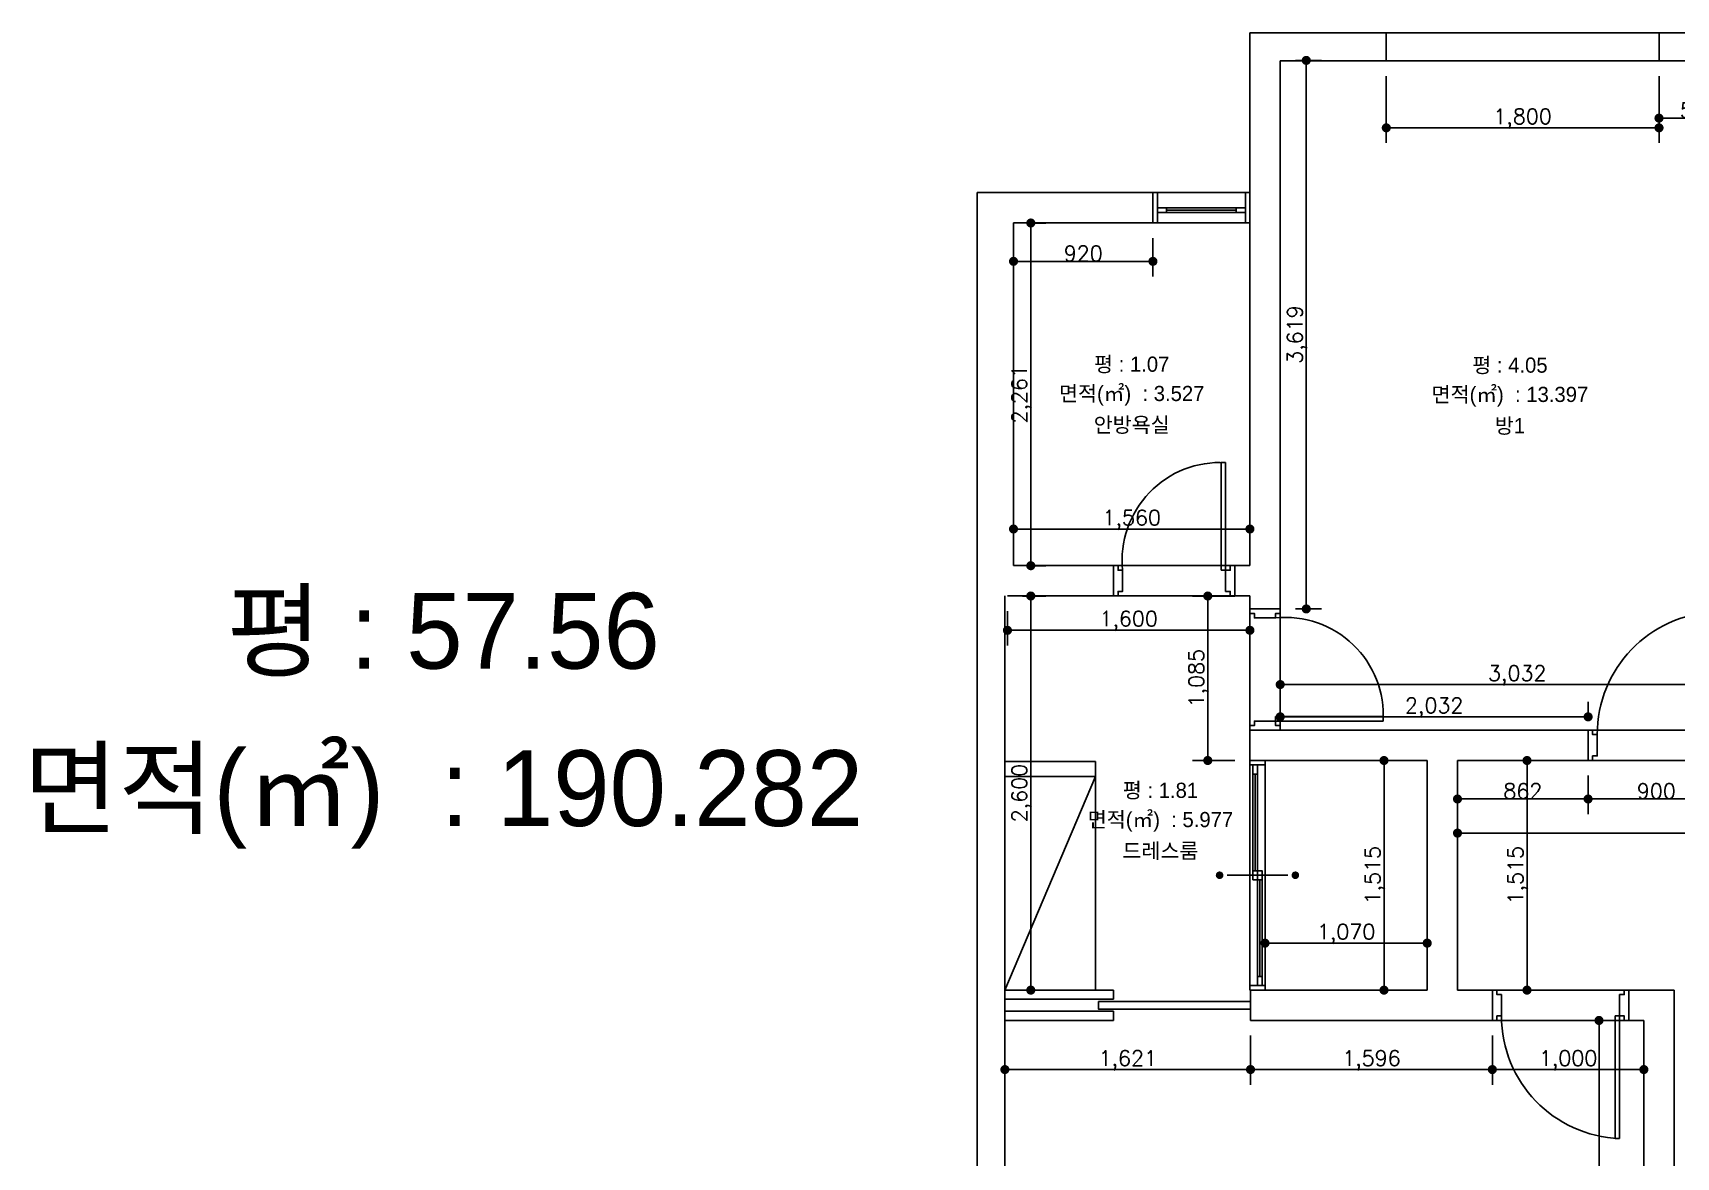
# Model space of a CAD drawing. Header units: inches. Extents: x -53835 to 52744, y -79586 to -50910.
# Drawn here: x -35269 to -24424, y -61230 to -53813 of the extents above; entities that cross this region are included whole.
import ezdxf
from ezdxf.enums import TextEntityAlignment as Align

# ---------------------------------------------------------------- set-up
doc = ezdxf.new("R2010")
doc.units = ezdxf.units.IN
doc.header["$LTSCALE"] = 50
doc.header["$MEASUREMENT"] = 0
for name, color, linetype in [('도면층2', 2, 'Continuous'), ('도면층4', 4, 'Continuous'), ('도면층5', 5, 'Continuous'), ('도면층9', 9, 'Continuous')]:
    doc.layers.add(name, color=color, linetype=linetype)
doc.styles.get("Standard").update_dxf_attribs({"font": 'txt.shx', "bigfont": 'whgtxt.shx'})
doc.styles.add('휴먼엑스포', font='Expo M.ttf')
doc.dimstyles.get("Standard").update_dxf_attribs({"dimscale": 20, "dimtxt": 5, "dimasz": 3, "dimexe": 5, "dimexo": 5, "dimgap": 0.09, "dimtad": 1, "dimdec": 0, "dimzin": 0, "dimdsep": 46, "dimlunit": 6, "dimtxsty": 'Standard', "dimblk": 'DOT', "dimcen": 0.09, "dimadec": 0, "dimazin": 0, "dimtfac": 1, "dimtdec": 0, "dimtix": 1, "dimtofl": 0, "dimtmove": 0, "dimatfit": 3, "dimfxl": 1, "dimtolj": 1, "dimtzin": 0, "dimarcsym": 0})

# ---------------------------------------------------------------- blocks, each defined once
blk = doc.blocks.new('_Dot')
at = {"color": 0, "linetype": 'ByBlock', "lineweight": -2}
blk.add_line((-0.5, 0), (-1, 0), dxfattribs=at)
at = {"color": 0, "linetype": 'ByBlock', "const_width": 0.5}
blk.add_lwpolyline([(-0.25, 0, 1), (0.25, 0, 1)], format="xyb", close=True, dxfattribs=at)
blk = doc.blocks.new('*D29')
at = {"layer": 'Defpoints', "color": 0, "transparency": 16777216}
for p in [(-24437, -60128), (-23964, -60128), (-24437, -64208)]:
    blk.add_point(p, dxfattribs=at)
at = {"layer": '도면층4', "color": 0, "lineweight": -2, "transparency": 16777216}
for p, q in [((-24337, -60128), (-23864, -60128)), ((-23964, -64148), (-23964, -60188)), ((-24337, -64208), (-23864, -64208))]:
    blk.add_line(p, q, dxfattribs=at)
at = {"layer": '도면층4', "color": 0, "lineweight": -2, "transparency": 16777216, "xscale": 60, "yscale": 60, "zscale": 60}
for p, rotation in [((-23964, -60128), 90), ((-23964, -64208), 270)]:
    blk.add_blockref('_Dot', p, dxfattribs=dict(at, rotation=rotation))
at = {"layer": '도면층4', "color": 0, "transparency": 16777216, "insert": (-24024, -62168), "char_height": 100, "attachment_point": 5, "rotation": 90}
blk.add_mtext('\\A1;4,080', dxfattribs=at)
blk = doc.blocks.new('*D30')
at = {"layer": 'Defpoints', "color": 0, "transparency": 16777216}
for p in [(-24933, -60328), (-24637, -60328), (-24637, -64328)]:
    blk.add_point(p, dxfattribs=at)
at = {"layer": '도면층4', "color": 0, "lineweight": -2, "transparency": 16777216}
for p, q in [((-24737, -60328), (-25033, -60328)), ((-24933, -64268), (-24933, -60388)), ((-24737, -64328), (-25033, -64328))]:
    blk.add_line(p, q, dxfattribs=at)
at = {"layer": '도면층4', "color": 0, "lineweight": -2, "transparency": 16777216, "xscale": 60, "yscale": 60, "zscale": 60}
for p, rotation in [((-24933, -60328), 90), ((-24933, -64328), 270)]:
    blk.add_blockref('_Dot', p, dxfattribs=dict(at, rotation=rotation))
at = {"layer": '도면층4', "color": 0, "transparency": 16777216, "insert": (-24993, -62328), "char_height": 100, "attachment_point": 5, "rotation": 90}
blk.add_mtext('\\A1;4,000', dxfattribs=at)
blk = doc.blocks.new('*D32')
at = {"layer": 'Defpoints', "color": 0, "transparency": 16777216}
for p in [(-28854, -60328), (-27233, -60328), (-28854, -60652)]:
    blk.add_point(p, dxfattribs=at)
at = {"layer": '도면층4', "color": 0, "lineweight": -2, "transparency": 16777216}
for p, q in [((-28854, -60428), (-28854, -60752)), ((-27233, -60428), (-27233, -60752)), ((-27293, -60652), (-28794, -60652))]:
    blk.add_line(p, q, dxfattribs=at)
at = {"layer": '도면층4', "color": 0, "lineweight": -2, "transparency": 16777216, "xscale": 60, "yscale": 60, "zscale": 60, "rotation": 180}
blk.add_blockref('_Dot', (-28854, -60652), dxfattribs=at)
at = {"layer": '도면층4', "color": 0, "lineweight": -2, "transparency": 16777216, "xscale": 60, "yscale": 60, "zscale": 60}
blk.add_blockref('_Dot', (-27233, -60652), dxfattribs=at)
at = {"layer": '도면층4', "color": 0, "transparency": 16777216, "insert": (-28043, -60592), "char_height": 100, "attachment_point": 5}
blk.add_mtext('\\A1;1,621', dxfattribs=at)
blk = doc.blocks.new('*D33')
at = {"layer": 'Defpoints', "color": 0, "transparency": 16777216}
for p in [(-27233, -60328), (-25637, -60328), (-25637, -60652)]:
    blk.add_point(p, dxfattribs=at)
at = {"layer": '도면층4', "color": 0, "lineweight": -2, "transparency": 16777216}
for p, q in [((-27233, -60428), (-27233, -60752)), ((-25637, -60428), (-25637, -60752)), ((-27173, -60652), (-25697, -60652))]:
    blk.add_line(p, q, dxfattribs=at)
at = {"layer": '도면층4', "color": 0, "lineweight": -2, "transparency": 16777216, "xscale": 60, "yscale": 60, "zscale": 60, "rotation": 180}
blk.add_blockref('_Dot', (-27233, -60652), dxfattribs=at)
at = {"layer": '도면층4', "color": 0, "lineweight": -2, "transparency": 16777216, "xscale": 60, "yscale": 60, "zscale": 60}
blk.add_blockref('_Dot', (-25637, -60652), dxfattribs=at)
at = {"layer": '도면층4', "color": 0, "transparency": 16777216, "insert": (-26435, -60592), "char_height": 100, "attachment_point": 5}
blk.add_mtext('\\A1;1,596', dxfattribs=at)
blk = doc.blocks.new('*D34')
at = {"layer": 'Defpoints', "color": 0, "transparency": 16777216}
for p in [(-28837, -57528), (-28683, -57528), (-28854, -60128)]:
    blk.add_point(p, dxfattribs=at)
at = {"layer": '도면층4', "color": 0, "lineweight": -2, "transparency": 16777216}
for p, q in [((-28737, -57528), (-28583, -57528)), ((-28683, -60068), (-28683, -57588)), ((-28754, -60128), (-28583, -60128))]:
    blk.add_line(p, q, dxfattribs=at)
at = {"layer": '도면층4', "color": 0, "lineweight": -2, "transparency": 16777216, "xscale": 60, "yscale": 60, "zscale": 60}
for p, rotation in [((-28683, -57528), 90), ((-28683, -60128), 270)]:
    blk.add_blockref('_Dot', p, dxfattribs=dict(at, rotation=rotation))
at = {"layer": '도면층4', "color": 0, "transparency": 16777216, "insert": (-28743, -58828), "char_height": 100, "attachment_point": 5, "rotation": 90}
blk.add_mtext('\\A1;2,600', dxfattribs=at)
blk = doc.blocks.new('*D35')
at = {"layer": 'Defpoints', "color": 0, "transparency": 16777216}
for p in [(-28837, -57528), (-27237, -57528), (-27237, -57754)]:
    blk.add_point(p, dxfattribs=at)
at = {"layer": '도면층4', "color": 0, "lineweight": -2, "transparency": 16777216}
for p, q in [((-28837, -57628), (-28837, -57854)), ((-27237, -57628), (-27237, -57854)), ((-28777, -57754), (-27297, -57754))]:
    blk.add_line(p, q, dxfattribs=at)
at = {"layer": '도면층4', "color": 0, "lineweight": -2, "transparency": 16777216, "xscale": 60, "yscale": 60, "zscale": 60, "rotation": 180}
blk.add_blockref('_Dot', (-28837, -57754), dxfattribs=at)
at = {"layer": '도면층4', "color": 0, "lineweight": -2, "transparency": 16777216, "xscale": 60, "yscale": 60, "zscale": 60}
blk.add_blockref('_Dot', (-27237, -57754), dxfattribs=at)
at = {"layer": '도면층4', "color": 0, "transparency": 16777216, "insert": (-28037, -57693), "char_height": 100, "attachment_point": 5}
blk.add_mtext('\\A1;1,600', dxfattribs=at)
blk = doc.blocks.new('*D36')
at = {"layer": 'Defpoints', "color": 0, "transparency": 16777216}
for p in [(-27137, -59818), (-27137, -60128), (-26067, -60128)]:
    blk.add_point(p, dxfattribs=at)
at = {"layer": '도면층4', "color": 0, "lineweight": -2, "transparency": 16777216}
for p, q in [((-27137, -60028), (-27137, -59718)), ((-26067, -60028), (-26067, -59718)), ((-26127, -59818), (-27077, -59818))]:
    blk.add_line(p, q, dxfattribs=at)
at = {"layer": '도면층4', "color": 0, "lineweight": -2, "transparency": 16777216, "xscale": 60, "yscale": 60, "zscale": 60, "rotation": 180}
blk.add_blockref('_Dot', (-27137, -59818), dxfattribs=at)
at = {"layer": '도면층4', "color": 0, "lineweight": -2, "transparency": 16777216, "xscale": 60, "yscale": 60, "zscale": 60}
blk.add_blockref('_Dot', (-26067, -59818), dxfattribs=at)
at = {"layer": '도면층4', "color": 0, "transparency": 16777216, "insert": (-26602, -59758), "char_height": 100, "attachment_point": 5}
blk.add_mtext('\\A1;1,070', dxfattribs=at)
blk = doc.blocks.new('*D37')
at = {"layer": 'Defpoints', "color": 0, "transparency": 16777216}
for p in [(-26352, -58613), (-26067, -58613), (-26067, -60128)]:
    blk.add_point(p, dxfattribs=at)
at = {"layer": '도면층4', "color": 0, "lineweight": -2, "transparency": 16777216}
for p, q in [((-26167, -58613), (-26452, -58613)), ((-26352, -60068), (-26352, -58673)), ((-26167, -60128), (-26452, -60128))]:
    blk.add_line(p, q, dxfattribs=at)
at = {"layer": '도면층4', "color": 0, "lineweight": -2, "transparency": 16777216, "xscale": 60, "yscale": 60, "zscale": 60}
for p, rotation in [((-26352, -58613), 90), ((-26352, -60128), 270)]:
    blk.add_blockref('_Dot', p, dxfattribs=dict(at, rotation=rotation))
at = {"layer": '도면층4', "color": 0, "transparency": 16777216, "insert": (-26412, -59370), "char_height": 100, "attachment_point": 5, "rotation": 90}
blk.add_mtext('\\A1;1,515', dxfattribs=at)
blk = doc.blocks.new('*D38')
at = {"layer": 'Defpoints', "color": 0, "transparency": 16777216}
for p in [(-28797, -55067), (-28683, -55067), (-28797, -57328)]:
    blk.add_point(p, dxfattribs=at)
at = {"layer": '도면층4', "color": 0, "lineweight": -2, "transparency": 16777216}
for p, q in [((-28697, -55067), (-28583, -55067)), ((-28683, -57268), (-28683, -55127)), ((-28697, -57328), (-28583, -57328))]:
    blk.add_line(p, q, dxfattribs=at)
at = {"layer": '도면층4', "color": 0, "lineweight": -2, "transparency": 16777216, "xscale": 60, "yscale": 60, "zscale": 60}
for p, rotation in [((-28683, -55067), 90), ((-28683, -57328), 270)]:
    blk.add_blockref('_Dot', p, dxfattribs=dict(at, rotation=rotation))
at = {"layer": '도면층4', "color": 0, "transparency": 16777216, "insert": (-28743, -56197), "char_height": 100, "attachment_point": 5, "rotation": 90}
blk.add_mtext('\\A1;2,261', dxfattribs=at)
blk = doc.blocks.new('*D39')
at = {"layer": 'Defpoints', "color": 0, "transparency": 16777216}
for p in [(-27237, -57086), (-28797, -57328), (-27237, -57328)]:
    blk.add_point(p, dxfattribs=at)
at = {"layer": '도면층4', "color": 0, "lineweight": -2, "transparency": 16777216}
for p, q in [((-28797, -57228), (-28797, -56986)), ((-27237, -57228), (-27237, -56986)), ((-28737, -57086), (-27297, -57086))]:
    blk.add_line(p, q, dxfattribs=at)
at = {"layer": '도면층4', "color": 0, "lineweight": -2, "transparency": 16777216, "xscale": 60, "yscale": 60, "zscale": 60, "rotation": 180}
blk.add_blockref('_Dot', (-28797, -57086), dxfattribs=at)
at = {"layer": '도면층4', "color": 0, "lineweight": -2, "transparency": 16777216, "xscale": 60, "yscale": 60, "zscale": 60}
blk.add_blockref('_Dot', (-27237, -57086), dxfattribs=at)
at = {"layer": '도면층4', "color": 0, "transparency": 16777216, "insert": (-28017, -57026), "char_height": 100, "attachment_point": 5}
blk.add_mtext('\\A1;1,560', dxfattribs=at)
blk = doc.blocks.new('*D40')
at = {"layer": 'Defpoints', "color": 0, "transparency": 16777216}
for p in [(-27037, -58112), (-27037, -58413), (-24005, -58413)]:
    blk.add_point(p, dxfattribs=at)
at = {"layer": '도면층4', "color": 0, "lineweight": -2, "transparency": 16777216}
for p, q in [((-27037, -58313), (-27037, -58012)), ((-24005, -58313), (-24005, -58012)), ((-24065, -58112), (-26977, -58112))]:
    blk.add_line(p, q, dxfattribs=at)
at = {"layer": '도면층4', "color": 0, "lineweight": -2, "transparency": 16777216, "xscale": 60, "yscale": 60, "zscale": 60, "rotation": 180}
blk.add_blockref('_Dot', (-27037, -58112), dxfattribs=at)
at = {"layer": '도면층4', "color": 0, "lineweight": -2, "transparency": 16777216, "xscale": 60, "yscale": 60, "zscale": 60}
blk.add_blockref('_Dot', (-24005, -58112), dxfattribs=at)
at = {"layer": '도면층4', "color": 0, "transparency": 16777216, "insert": (-25473, -58052), "char_height": 100, "attachment_point": 5}
blk.add_mtext('\\A1;3,032', dxfattribs=at)
blk = doc.blocks.new('*D42')
at = {"layer": 'Defpoints', "color": 0, "transparency": 16777216}
for p in [(-25867, -58613), (-25408, -58613), (-25867, -60128)]:
    blk.add_point(p, dxfattribs=at)
at = {"layer": '도면층4', "color": 0, "lineweight": -2, "transparency": 16777216}
for p, q in [((-25767, -58613), (-25308, -58613)), ((-25408, -60068), (-25408, -58673)), ((-25767, -60128), (-25308, -60128))]:
    blk.add_line(p, q, dxfattribs=at)
at = {"layer": '도면층4', "color": 0, "lineweight": -2, "transparency": 16777216, "xscale": 60, "yscale": 60, "zscale": 60}
for p, rotation in [((-25408, -58613), 90), ((-25408, -60128), 270)]:
    blk.add_blockref('_Dot', p, dxfattribs=dict(at, rotation=rotation))
at = {"layer": '도면층4', "color": 0, "transparency": 16777216, "insert": (-25469, -59370), "char_height": 100, "attachment_point": 5, "rotation": 90}
blk.add_mtext('\\A1;1,515', dxfattribs=at)
blk = doc.blocks.new('*D43')
at = {"layer": 'Defpoints', "color": 0, "transparency": 16777216}
for p in [(-25867, -58613), (-21157, -58613), (-21157, -59092)]:
    blk.add_point(p, dxfattribs=at)
at = {"layer": '도면층4', "color": 0, "lineweight": -2, "transparency": 16777216}
for p, q in [((-25867, -58713), (-25867, -59192)), ((-21157, -58713), (-21157, -59192)), ((-25807, -59092), (-21217, -59092))]:
    blk.add_line(p, q, dxfattribs=at)
at = {"layer": '도면층4', "color": 0, "lineweight": -2, "transparency": 16777216, "xscale": 60, "yscale": 60, "zscale": 60, "rotation": 180}
blk.add_blockref('_Dot', (-25867, -59092), dxfattribs=at)
at = {"layer": '도면층4', "color": 0, "lineweight": -2, "transparency": 16777216, "xscale": 60, "yscale": 60, "zscale": 60}
blk.add_blockref('_Dot', (-21157, -59092), dxfattribs=at)
at = {"layer": '도면층4', "color": 0, "transparency": 16777216, "insert": (-23512, -59032), "char_height": 100, "attachment_point": 5}
blk.add_mtext('\\A1;4,710', dxfattribs=at)
blk = doc.blocks.new('*D76')
at = {"layer": 'Defpoints', "color": 0, "transparency": 16777216}
for p in [(-24537, -53998), (-24005, -53998), (-24005, -54375)]:
    blk.add_point(p, dxfattribs=at)
at = {"layer": '도면층4', "color": 0, "lineweight": -2, "transparency": 16777216}
for p, q in [((-24537, -54098), (-24537, -54475)), ((-24005, -54098), (-24005, -54475)), ((-24477, -54375), (-24065, -54375))]:
    blk.add_line(p, q, dxfattribs=at)
at = {"layer": '도면층4', "color": 0, "lineweight": -2, "transparency": 16777216, "xscale": 60, "yscale": 60, "zscale": 60, "rotation": 180}
blk.add_blockref('_Dot', (-24537, -54375), dxfattribs=at)
at = {"layer": '도면층4', "color": 0, "lineweight": -2, "transparency": 16777216, "xscale": 60, "yscale": 60, "zscale": 60}
blk.add_blockref('_Dot', (-24005, -54375), dxfattribs=at)
at = {"layer": '도면층4', "color": 0, "transparency": 16777216, "insert": (-24271, -54323), "char_height": 100, "attachment_point": 5}
blk.add_mtext('\\A1;532', dxfattribs=at)
blk = doc.blocks.new('*D92')
at = {"layer": 'Defpoints', "color": 0, "transparency": 16777216}
for p in [(-25867, -58625), (-25005, -58613), (-25005, -58867)]:
    blk.add_point(p, dxfattribs=at)
at = {"layer": '도면층4', "color": 0, "lineweight": -2, "transparency": 16777216}
for p, q in [((-25867, -58725), (-25867, -58967)), ((-25005, -58713), (-25005, -58967)), ((-25807, -58867), (-25065, -58867))]:
    blk.add_line(p, q, dxfattribs=at)
at = {"layer": '도면층4', "color": 0, "lineweight": -2, "transparency": 16777216, "xscale": 60, "yscale": 60, "zscale": 60, "rotation": 180}
blk.add_blockref('_Dot', (-25867, -58867), dxfattribs=at)
at = {"layer": '도면층4', "color": 0, "lineweight": -2, "transparency": 16777216, "xscale": 60, "yscale": 60, "zscale": 60}
blk.add_blockref('_Dot', (-25005, -58867), dxfattribs=at)
at = {"layer": '도면층4', "color": 0, "transparency": 16777216, "insert": (-25436, -58815), "char_height": 100, "attachment_point": 5}
blk.add_mtext('\\A1;862', dxfattribs=at)
blk = doc.blocks.new('*D93')
at = {"layer": 'Defpoints', "color": 0, "transparency": 16777216}
for p in [(-25005, -58613), (-24105, -58613), (-24105, -58867)]:
    blk.add_point(p, dxfattribs=at)
at = {"layer": '도면층4', "color": 0, "lineweight": -2, "transparency": 16777216}
for p, q in [((-25005, -58713), (-25005, -58967)), ((-24105, -58713), (-24105, -58967)), ((-24945, -58867), (-24165, -58867))]:
    blk.add_line(p, q, dxfattribs=at)
at = {"layer": '도면층4', "color": 0, "lineweight": -2, "transparency": 16777216, "xscale": 60, "yscale": 60, "zscale": 60, "rotation": 180}
blk.add_blockref('_Dot', (-25005, -58867), dxfattribs=at)
at = {"layer": '도면층4', "color": 0, "lineweight": -2, "transparency": 16777216, "xscale": 60, "yscale": 60, "zscale": 60}
blk.add_blockref('_Dot', (-24105, -58867), dxfattribs=at)
at = {"layer": '도면층4', "color": 0, "transparency": 16777216, "insert": (-24555, -58815), "char_height": 100, "attachment_point": 5}
blk.add_mtext('\\A1;900', dxfattribs=at)
blk = doc.blocks.new('*D95')
at = {"layer": 'Defpoints', "color": 0, "transparency": 16777216}
for p in [(-25005, -58325), (-27037, -58413), (-25005, -58413)]:
    blk.add_point(p, dxfattribs=at)
at = {"layer": '도면층4', "color": 0, "lineweight": -2, "transparency": 16777216}
for p, q in [((-27037, -58313), (-27037, -58225)), ((-25005, -58313), (-25005, -58225)), ((-26977, -58325), (-25065, -58325))]:
    blk.add_line(p, q, dxfattribs=at)
at = {"layer": '도면층4', "color": 0, "lineweight": -2, "transparency": 16777216, "xscale": 60, "yscale": 60, "zscale": 60, "rotation": 180}
blk.add_blockref('_Dot', (-27037, -58325), dxfattribs=at)
at = {"layer": '도면층4', "color": 0, "lineweight": -2, "transparency": 16777216, "xscale": 60, "yscale": 60, "zscale": 60}
blk.add_blockref('_Dot', (-25005, -58325), dxfattribs=at)
at = {"layer": '도면층4', "color": 0, "transparency": 16777216, "insert": (-26021, -58265), "char_height": 100, "attachment_point": 5}
blk.add_mtext('\\A1;2,032', dxfattribs=at)
blk = doc.blocks.new('*D96')
at = {"layer": 'Defpoints', "color": 0, "transparency": 16777216}
for p in [(-27037, -53994), (-26865, -53994), (-27037, -57613)]:
    blk.add_point(p, dxfattribs=at)
at = {"layer": '도면층4', "color": 0, "lineweight": -2, "transparency": 16777216}
for p, q in [((-26937, -53994), (-26765, -53994)), ((-26865, -57553), (-26865, -54054)), ((-26937, -57613), (-26765, -57613))]:
    blk.add_line(p, q, dxfattribs=at)
at = {"layer": '도면층4', "color": 0, "lineweight": -2, "transparency": 16777216, "xscale": 60, "yscale": 60, "zscale": 60}
for p, rotation in [((-26865, -53994), 90), ((-26865, -57613), 270)]:
    blk.add_blockref('_Dot', p, dxfattribs=dict(at, rotation=rotation))
at = {"layer": '도면층4', "color": 0, "transparency": 16777216, "insert": (-26925, -55803), "char_height": 100, "attachment_point": 5, "rotation": 90}
blk.add_mtext('\\A1;3,619', dxfattribs=at)
blk = doc.blocks.new('*D97')
at = {"layer": 'Defpoints', "color": 0, "transparency": 16777216}
for p in [(-28797, -55067), (-27877, -55067), (-28797, -55320)]:
    blk.add_point(p, dxfattribs=at)
at = {"layer": '도면층4', "color": 0, "lineweight": -2, "transparency": 16777216}
for p, q in [((-28797, -55167), (-28797, -55420)), ((-27877, -55167), (-27877, -55420)), ((-27937, -55320), (-28737, -55320))]:
    blk.add_line(p, q, dxfattribs=at)
at = {"layer": '도면층4', "color": 0, "lineweight": -2, "transparency": 16777216, "xscale": 60, "yscale": 60, "zscale": 60, "rotation": 180}
blk.add_blockref('_Dot', (-28797, -55320), dxfattribs=at)
at = {"layer": '도면층4', "color": 0, "lineweight": -2, "transparency": 16777216, "xscale": 60, "yscale": 60, "zscale": 60}
blk.add_blockref('_Dot', (-27877, -55320), dxfattribs=at)
at = {"layer": '도면층4', "color": 0, "transparency": 16777216, "insert": (-28337, -55268), "char_height": 100, "attachment_point": 5}
blk.add_mtext('\\A1;920', dxfattribs=at)
blk = doc.blocks.new('*D98')
at = {"layer": 'Defpoints', "color": 0, "transparency": 16777216}
for p in [(-25637, -60328), (-24637, -60328), (-24637, -60652)]:
    blk.add_point(p, dxfattribs=at)
at = {"layer": '도면층4', "color": 0, "lineweight": -2, "transparency": 16777216}
for p, q in [((-25637, -60428), (-25637, -60752)), ((-24637, -60428), (-24637, -60752)), ((-25577, -60652), (-24697, -60652))]:
    blk.add_line(p, q, dxfattribs=at)
at = {"layer": '도면층4', "color": 0, "lineweight": -2, "transparency": 16777216, "xscale": 60, "yscale": 60, "zscale": 60, "rotation": 180}
blk.add_blockref('_Dot', (-25637, -60652), dxfattribs=at)
at = {"layer": '도면층4', "color": 0, "lineweight": -2, "transparency": 16777216, "xscale": 60, "yscale": 60, "zscale": 60}
blk.add_blockref('_Dot', (-24637, -60652), dxfattribs=at)
at = {"layer": '도면층4', "color": 0, "transparency": 16777216, "insert": (-25137, -60592), "char_height": 100, "attachment_point": 5}
blk.add_mtext('\\A1;1,000', dxfattribs=at)
blk = doc.blocks.new('*D117')
at = {"layer": 'Defpoints', "color": 0, "transparency": 16777216}
for p in [(-26337, -53998), (-24537, -53998), (-26337, -54439)]:
    blk.add_point(p, dxfattribs=at)
at = {"layer": '도면층4', "color": 0, "lineweight": -2, "transparency": 16777216}
for p, q in [((-26337, -54098), (-26337, -54539)), ((-24537, -54098), (-24537, -54539)), ((-24597, -54439), (-26277, -54439))]:
    blk.add_line(p, q, dxfattribs=at)
at = {"layer": '도면층4', "color": 0, "lineweight": -2, "transparency": 16777216, "xscale": 60, "yscale": 60, "zscale": 60, "rotation": 180}
blk.add_blockref('_Dot', (-26337, -54439), dxfattribs=at)
at = {"layer": '도면층4', "color": 0, "lineweight": -2, "transparency": 16777216, "xscale": 60, "yscale": 60, "zscale": 60}
blk.add_blockref('_Dot', (-24537, -54439), dxfattribs=at)
at = {"layer": '도면층4', "color": 0, "transparency": 16777216, "insert": (-25437, -54379), "char_height": 100, "attachment_point": 5}
blk.add_mtext('\\A1;1,800', dxfattribs=at)
blk = doc.blocks.new('*D122')
at = {"layer": 'Defpoints', "color": 0, "transparency": 16777216}
for p in [(-27515, -57528), (-27237, -57528), (-27237, -58613)]:
    blk.add_point(p, dxfattribs=at)
at = {"layer": '도면층4', "color": 0, "lineweight": -2, "transparency": 16777216}
for p, q in [((-27337, -57528), (-27615, -57528)), ((-27515, -58553), (-27515, -57588)), ((-27337, -58613), (-27615, -58613))]:
    blk.add_line(p, q, dxfattribs=at)
at = {"layer": '도면층4', "color": 0, "lineweight": -2, "transparency": 16777216, "xscale": 60, "yscale": 60, "zscale": 60}
for p, rotation in [((-27515, -57528), 90), ((-27515, -58613), 270)]:
    blk.add_blockref('_Dot', p, dxfattribs=dict(at, rotation=rotation))
at = {"layer": '도면층4', "color": 0, "transparency": 16777216, "insert": (-27575, -58070), "char_height": 100, "attachment_point": 5, "rotation": 90}
blk.add_mtext('\\A1;1,085', dxfattribs=at)

msp = doc.modelspace()

# ---------------------------------------------------------------- linework, layer by layer
at = {"layer": '도면층2'}
for p, q in [((-27236.998, -57327.561), (-27236.998, -53812.561)), ((-26336.998, -53812.561), (-27236.998, -53812.561)), ((-26336.998, -53812.561), (-26336.998, -53997.561)), ((-24036.998, -53812.561), (-24536.998, -53812.561)), ((-24536.998, -53812.561), (-24536.998, -53997.561)), ((-27036.998, -57612.561), (-27036.998, -53997.561)), ((-26336.998, -53997.561), (-27036.998, -53997.561)), ((-24004.998, -53997.561), (-24536.998, -53997.561)), ((-29036.998, -65827.561), (-29036.998, -54866.561)), ((-27876.998, -54866.561), (-29036.998, -54866.561)), ((-27876.998, -55066.561), (-27876.998, -54866.561)), ((-27876.998, -55066.561), (-27876.998, -54866.561)), ((-27236.998, -55066.561), (-27236.998, -54866.561)), ((-28796.998, -57327.561), (-28796.998, -55066.561)), ((-27876.998, -55066.561), (-28796.998, -55066.561)), ((-28136.998, -57327.561), (-28796.998, -57327.561)), ((-28136.998, -57327.561), (-28136.998, -57527.561)), ((-27236.998, -57327.561), (-27336.998, -57327.561)), ((-27336.998, -57327.561), (-27336.998, -57527.561)), ((-28853.998, -64327.561), (-28853.998, -57527.561)), ((-28136.998, -57527.561), (-28836.998, -57527.561)), ((-27236.998, -57527.561), (-27336.998, -57527.561)), ((-27236.998, -57527.561), (-27236.998, -57612.561)), ((-27036.998, -57612.561), (-27236.998, -57612.561)), ((-27036.998, -57612.561), (-27236.998, -57612.561)), ((-25004.998, -58412.561), (-27236.998, -58412.561)), ((-27036.998, -58412.561), (-27236.998, -58412.561)), ((-27236.998, -58412.561), (-27236.998, -58612.561)), ((-25004.998, -58412.561), (-25004.998, -58612.561)), ((-26066.998, -58612.561), (-27236.998, -58612.561)), ((-26066.998, -60127.561), (-26066.998, -58612.561)), ((-25866.998, -60127.561), (-25866.998, -58612.561)), ((-25004.998, -58612.561), (-25866.998, -58612.561)), ((-26066.998, -60127.561), (-27236.998, -60127.561)), ((-27236.998, -60127.561), (-27232.998, -60127.561)), ((-27232.998, -60327.561), (-27232.998, -60127.561)), ((-25636.998, -60127.561), (-25866.998, -60127.561)), ((-25636.998, -60327.561), (-25636.998, -60127.561)), ((-24436.998, -60127.561), (-24736.998, -60127.561)), ((-24736.998, -60327.561), (-24736.998, -60127.561)), ((-24436.998, -64727.561), (-24436.998, -60127.561)), ((-25636.998, -60327.561), (-27232.998, -60327.561)), ((-24636.998, -60327.561), (-24736.998, -60327.561)), ((-24636.998, -64327.561), (-24636.998, -60327.561))]:
    msp.add_line(p, q, dxfattribs=at)
at = {"layer": '도면층4'}
for p, q in [((-27876.998, -54866.561), (-27236.998, -54866.561)), ((-27876.998, -55066.561), (-27876.998, -54866.561)), ((-27846.998, -55066.561), (-27846.998, -54866.561)), ((-27266.998, -54866.561), (-27266.998, -55066.561)), ((-27236.998, -54866.561), (-27236.998, -55066.561)), ((-27786.998, -54981.561), (-27326.998, -54981.561)), ((-27236.998, -55066.561), (-27876.998, -55066.561)), ((-27396.998, -56647.561), (-27426.998, -56647.561)), ((-27426.998, -57357.561), (-27426.998, -56648.116)), ((-27396.998, -57357.561), (-27396.998, -56647.561)), ((-27336.998, -57327.561), (-28136.998, -57327.561)), ((-28136.998, -57327.561), (-28136.998, -57527.561)), ((-27396.998, -57357.561), (-27426.998, -57357.561)), ((-27336.998, -57527.561), (-27336.998, -57327.561)), ((-27336.998, -57327.561), (-27336.998, -57527.561)), ((-28136.998, -57527.561), (-27336.998, -57527.561)), ((-27036.998, -57612.561), (-27236.998, -57612.561)), ((-27236.998, -57612.561), (-27236.998, -58412.561)), ((-27036.998, -58412.561), (-27036.998, -57612.561)), ((-27066.998, -58322.561), (-26357.554, -58322.561)), ((-27066.998, -58352.561), (-27066.998, -58322.561)), ((-26356.998, -58352.561), (-26356.998, -58322.561)), ((-27236.998, -58412.561), (-27036.998, -58412.561)), ((-27036.998, -58412.561), (-27236.998, -58412.561)), ((-27066.998, -58352.561), (-26356.998, -58352.561)), ((-24104.998, -58412.561), (-25004.998, -58412.561)), ((-25004.998, -58412.561), (-25004.998, -58612.561)), ((-27236.998, -60127.561), (-27236.998, -58612.561)), ((-27236.998, -58612.561), (-27136.998, -58612.561)), ((-27236.998, -58642.561), (-27136.998, -58642.561)), ((-27136.998, -58612.561), (-27136.998, -60127.561)), ((-25004.998, -58612.561), (-24104.998, -58612.561)), ((-27201.998, -59340.061), (-27201.998, -58702.561)), ((-27386.998, -59370.061), (-26986.998, -59370.061)), ((-27171.998, -60037.561), (-27171.998, -59400.061)), ((-28136.998, -60127.561), (-28853.998, -60127.561)), ((-28136.998, -60187.561), (-28853.998, -60187.561)), ((-28136.998, -60187.561), (-28136.998, -60127.561)), ((-27136.998, -60097.561), (-27236.998, -60097.561)), ((-27136.998, -60127.561), (-27236.998, -60127.561)), ((-25636.998, -60127.561), (-24736.998, -60127.561)), ((-25636.998, -60327.561), (-25636.998, -60127.561)), ((-24736.998, -60127.561), (-24736.998, -60327.561)), ((-24736.998, -60327.561), (-24736.998, -60127.561)), ((-28136.998, -60267.561), (-28853.998, -60267.561)), ((-28136.998, -60327.561), (-28136.998, -60267.561)), ((-24826.998, -60297.561), (-24826.998, -61107.005)), ((-24796.998, -60297.561), (-24826.998, -60297.561)), ((-24796.998, -60297.561), (-24796.998, -61107.561)), ((-28136.998, -60327.561), (-28853.998, -60327.561)), ((-24736.998, -60327.561), (-25636.998, -60327.561)), ((-24796.998, -61107.561), (-24826.998, -61107.561))]:
    msp.add_line(p, q, dxfattribs=at)
for points in [[(-26336.998, -53812.561), (-24536.998, -53812.561), (-24536.998, -53997.561), (-26336.998, -53997.561)], [(-27846.998, -54996.561), (-27846.998, -54966.561), (-27786.998, -54966.561), (-27786.998, -54996.561)], [(-27326.998, -54996.561), (-27326.998, -54966.561), (-27266.998, -54966.561), (-27266.998, -54996.561)], [(-27186.998, -58702.561), (-27216.998, -58702.561), (-27216.998, -58642.561), (-27186.998, -58642.561)], [(-27186.998, -59400.061), (-27216.998, -59400.061), (-27216.998, -59340.061), (-27186.998, -59340.061)], [(-27156.998, -59400.061), (-27186.998, -59400.061), (-27186.998, -59340.061), (-27156.998, -59340.061)], [(-27156.998, -60097.561), (-27186.998, -60097.561), (-27186.998, -60037.561), (-27156.998, -60037.561)], [(-28236.998, -60202.561), (-27232.998, -60202.561), (-27232.998, -60252.561), (-28236.998, -60252.561)]]:
    msp.add_lwpolyline(points, close=True, dxfattribs=at)
for points in [[(-28136.998, -57327.561), (-28106.998, -57327.561), (-28106.998, -57357.561), (-28076.998, -57357.561), (-28076.998, -57497.561), (-28106.998, -57497.561), (-28106.998, -57527.561), (-28136.998, -57527.561), (-28136.998, -57327.561)], [(-27336.998, -57327.561), (-27366.998, -57327.561), (-27366.998, -57357.561), (-27396.998, -57357.561), (-27396.998, -57497.561), (-27366.998, -57497.561), (-27366.998, -57527.561), (-27336.998, -57527.561), (-27336.998, -57327.561)], [(-27036.998, -57612.561), (-27036.998, -57642.561), (-27066.998, -57642.561), (-27066.998, -57672.561), (-27206.998, -57672.561), (-27206.998, -57642.561), (-27236.998, -57642.561), (-27236.998, -57612.561), (-27036.998, -57612.561)], [(-27036.998, -58412.561), (-27036.998, -58382.561), (-27066.998, -58382.561), (-27066.998, -58352.561), (-27206.998, -58352.561), (-27206.998, -58382.561), (-27236.998, -58382.561), (-27236.998, -58412.561), (-27036.998, -58412.561)], [(-25004.998, -58412.561), (-24974.998, -58412.561), (-24974.998, -58442.561), (-24944.998, -58442.561), (-24944.998, -58582.561), (-24974.998, -58582.561), (-24974.998, -58612.561), (-25004.998, -58612.561), (-25004.998, -58412.561)], [(-25636.998, -60327.561), (-25606.998, -60327.561), (-25606.998, -60297.561), (-25576.998, -60297.561), (-25576.998, -60157.561), (-25606.998, -60157.561), (-25606.998, -60127.561), (-25636.998, -60127.561), (-25636.998, -60327.561)], [(-24736.998, -60327.561), (-24766.998, -60327.561), (-24766.998, -60297.561), (-24796.998, -60297.561), (-24796.998, -60157.561), (-24766.998, -60157.561), (-24766.998, -60127.561), (-24736.998, -60127.561), (-24736.998, -60327.561)]]:
    msp.add_lwpolyline(points, dxfattribs=at)
at = {"layer": '도면층4', "const_width": 25}
for points in [[(-27436.998, -59382.561, -1), (-27436.998, -59357.561, -1)], [(-26936.998, -59382.561, -1), (-26936.998, -59357.561, -1)]]:
    msp.add_lwpolyline(points, format="xyb", close=True, dxfattribs=at)
at = {"layer": '도면층5'}
for p, q in [((-27326.998, -54966.561), (-27786.998, -54966.561)), ((-27326.998, -54996.561), (-27786.998, -54996.561)), ((-27216.998, -58702.561), (-27216.998, -59340.061)), ((-27186.998, -58702.561), (-27186.998, -59340.061)), ((-27186.998, -59400.061), (-27186.998, -60037.561)), ((-27156.998, -59400.061), (-27156.998, -60037.561))]:
    msp.add_line(p, q, dxfattribs=at)
for centre, radius, start, end in [((-27434.482, -57292.799), 645.771, 86.6723622, 185.7556287), ((-27002.236, -58315.076), 645.771, 356.6723622, 95.7556287), ((-24134.998, -58442.561), 810, 92.1225514, 180), ((-24766.998, -60297.561), 810, 180, 267.8774486)]:
    msp.add_arc(centre, radius, start, end, dxfattribs=at)
at = {"layer": '도면층9'}
for p, q in [((-28255.998, -58618.561), (-28853.998, -58618.561)), ((-28255.998, -60127.561), (-28255.998, -58618.561)), ((-28255.998, -58718.561), (-28853.998, -58718.561)), ((-28255.998, -58718.561), (-28853.998, -60127.561))]:
    msp.add_line(p, q, dxfattribs=at)

# ---------------------------------------------------------------- texts
at = {"layer": '도면층4', "color": 7, "style": '휴먼엑스포'}
for s, height, p in [('평 : 1.07', 100, (-28016.998, -55997.061)), ('평 : 4.05', 100, (-25520.998, -56003.246)), ('면적(㎡)  : 3.527', 100, (-28016.998, -56197.061)), ('면적(㎡)  : 13.397', 100, (-25520.998, -56203.246)), ('안방욕실', 100, (-28016.998, -56397.061)), ('방1', 100, (-25520.998, -56403.246)), ('평 : 57.56', 500, (-32560.648, -57750.909)), ('면적(㎡)  : 190.282', 500, (-32560.648, -58823.097)), ('평 : 1.81', 100, (-27827.212, -58808.26)), ('면적(㎡)  : 5.977', 100, (-27827.212, -59008.26)), ('드레스룸', 100, (-27827.212, -59208.26))]:
    msp.add_text(s, height=height, dxfattribs=at).set_placement(p, align=Align.MIDDLE)

# ---------------------------------------------------------------- dimensions: what is measured, and where the dimension line sits
at = {"layer": '도면층4'}
for base, p1, p2, angle, picture, middle in [((-26864.891, -53993.932), (-27036.998, -57612.561), (-27036.998, -53993.932), 90, '*D96', (-26925.191, -55803.246)), ((-26336.998, -54439.144), (-24536.998, -53997.561), (-26336.998, -53997.561), 180, '*D117', (-25436.998, -54378.844)), ((-24004.998, -54374.571), (-24536.998, -53997.561), (-24004.998, -53997.561), 180, '*D76', (-24270.998, -54322.771)), ((-28796.998, -55319.775), (-27876.998, -55066.561), (-28796.998, -55066.561), 180, '*D97', (-28336.998, -55267.975)), ((-28682.891, -55066.561), (-28796.998, -57327.561), (-28796.998, -55066.561), 270, '*D38', (-28743.191, -56197.061)), ((-27236.998, -57086.15), (-28796.998, -57327.561), (-27236.998, -57327.561), 180, '*D39', (-28016.998, -57025.85)), ((-27236.998, -57753.588), (-28836.998, -57527.561), (-27236.998, -57527.561), 180, '*D35', (-28036.998, -57693.288)), ((-28682.891, -57527.561), (-28853.998, -60127.561), (-28836.998, -57527.561), 270, '*D34', (-28743.191, -58827.561)), ((-27514.85, -57527.561), (-27236.998, -58612.561), (-27236.998, -57527.561), 90, '*D122', (-27575.15, -58070.061)), ((-25004.998, -58325.186), (-27036.998, -58412.561), (-25004.998, -58412.561), 180, '*D95', (-26020.998, -58264.886)), ((-26351.669, -58612.561), (-26066.998, -60127.561), (-26066.998, -58612.561), 270, '*D37', (-26411.969, -59370.061)), ((-21156.998, -59091.951), (-25866.998, -58612.561), (-21156.998, -58612.561), 180, '*D43', (-23511.998, -59031.651)), ((-25004.998, -58867.149), (-25866.998, -58625.06), (-25004.998, -58612.561), 180, '*D92', (-25435.998, -58815.349)), ((-25408.495, -58612.561), (-25866.998, -60127.561), (-25866.998, -58612.561), 270, '*D42', (-25468.795, -59370.061)), ((-27136.998, -59818.017), (-26066.998, -60127.561), (-27136.998, -60127.561), 180, '*D36', (-26601.998, -59757.717)), ((-23964.072, -60127.561), (-24436.998, -64207.561), (-24436.998, -60127.561), 270, '*D29', (-24024.372, -62167.561)), ((-24932.833, -60327.561), (-24636.998, -64327.561), (-24636.998, -60327.561), 270, '*D30', (-24993.133, -62327.561)), ((-28853.998, -60651.906), (-27232.998, -60327.561), (-28853.998, -60327.561), 180, '*D32', (-28043.498, -60591.606)), ((-25636.998, -60651.906), (-27232.998, -60327.561), (-25636.998, -60327.561), 180, '*D33', (-26434.998, -60591.606)), ((-24636.998, -60651.906), (-25636.998, -60327.561), (-24636.998, -60327.561), 180, '*D98', (-25136.998, -60591.606))]:
    dim = msp.add_linear_dim(base=base, p1=p1, p2=p2, angle=angle, dimstyle='Standard', dxfattribs=at)
    dim.commit()
    dim.dimension.update_dxf_attribs({"geometry": picture, "text_midpoint": middle})
dim = msp.add_linear_dim(base=(-27036.998, -58112.169), p1=(-24004.998, -58412.561), p2=(-27036.998, -58412.561), angle=180, dimstyle='Standard', dxfattribs=at)
dim.commit()
dim.dimension.update_dxf_attribs({"geometry": '*D40', "text_midpoint": (-25472.998, -58112.169), "dimtype": 160})
dim = msp.add_linear_dim(base=(-24104.998, -58867.149), p1=(-25004.998, -58612.561), p2=(-24104.998, -58612.561), angle=180, dimstyle='Standard', override={"dimtmove": 1}, dxfattribs=at)
dim.commit()
dim.dimension.update_dxf_attribs({"geometry": '*D93', "text_midpoint": (-24554.998, -58815.349)})

doc.saveas('drawing.dxf')
